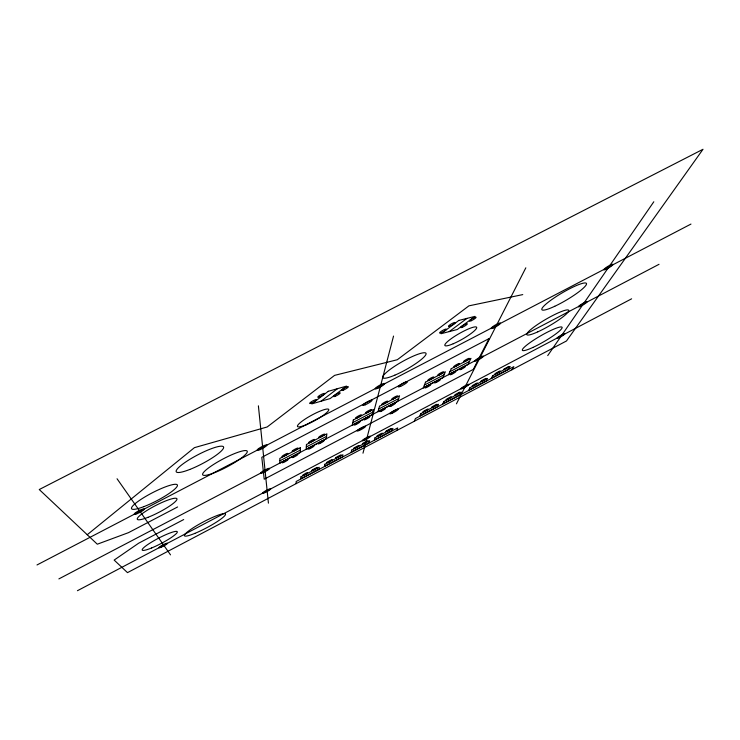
<?xml version="1.0" encoding="UTF-8"?>
<svg xmlns="http://www.w3.org/2000/svg" width="740" height="740" viewBox="0 0 740 740"><rect width="100%" height="100%" fill="white"/><g stroke="black" fill="none" stroke-linecap="round" stroke-linejoin="round"><path stroke-width="1.11" d="M296.12 483.646L296.157 481.49L397.722 427.914L396.807 430.514M362.979 453.195L393.541 336.08M414.345 421.254L415.445 418.535L513.828 366.642L511.886 369.787M456.432 403.827L525.826 267.815M547.711 355.607L653.809 201.77M87.237 534.724L194.426 447.654L267.177 426.971L334.582 375.374L397.306 359.733L468.92 305.851L522.755 294.603M321.031 401.21L337.468 388.685M449.245 331.594L466.977 318.385M314.639 469.576C324.407 463.203 304.75 473.545 314.454 469.678M329.365 461.815C339.114 455.452 319.588 465.719 329.18 461.917M338.365 457.07C348.105 450.743 328.708 460.881 338.18 457.172M356.218 447.654C365.884 441.345 346.838 451.363 356.032 447.756M365.162 442.946C374.819 436.665 355.829 446.59 364.977 443.038M379.592 435.333C389.24 429.052 370.407 438.913 379.407 435.435M388.491 430.643C398.139 424.371 379.398 434.177 388.296 430.745M425.315 411.19C434.935 404.91 416.592 414.557 425.13 411.292M434.112 406.556C443.917 400.081 425.315 410.071 433.927 406.658M448.412 399.017C458.217 392.561 439.81 402.412 448.227 399.11M457.163 394.401C467.07 387.908 448.496 397.815 456.978 394.503M474.507 385.253C484.33 378.806 466.117 388.565 474.322 385.355M483.202 380.675C493.173 374.163 474.738 383.986 483.016 380.776M497.224 373.284C507.298 366.651 488.742 376.66 497.04 373.376M77.432 590.714L631.627 298.803M58.886 578.902L659.026 264.31M183.696 519.554L138.648 543.206L114.154 560.078L127.493 572.63L566.479 340.974L703 149.286L39.248 489.538L97.301 544.205L128.483 532.652L177.609 506.955M279.896 460.798L300.274 450.124M306.314 446.96L326.571 436.35M352.767 422.623L372.793 412.125M378.732 409.017L398.629 398.592M424.381 385.096L444.065 374.782M449.901 371.73L469.465 361.481M37 564.962L690.975 224.072M117.05 478.762L170.524 554.87M258.389 405.825L268.426 503.154M302.827 475.293C309.607 473.674 308.959 470.242 302.827 475.293M300.348 447.709L300.2 452.492L279.988 463.083L279.794 458.476L300.348 447.709M300.94 476.875L300.865 478.799L318.996 469.243L319.208 467.245L300.94 476.875M306.443 444.518L306.193 449.356L326.275 438.829L326.877 433.825L306.443 444.518M503.598 369.491L508.778 366.615L503.598 369.491M324.74 464.332L324.481 466.348L342.5 456.839L342.897 454.758L324.74 464.332M353.295 419.987L352.24 425.213L372.1 414.798L373.496 409.405L353.295 419.987M351.611 450.161L351.149 452.279L369.057 442.835L369.658 440.642L351.611 450.161M379.481 406.279L377.992 411.718L397.732 401.367L399.554 395.761L379.481 406.279M375.004 437.83L374.366 440.041L392.172 430.643L392.949 428.368L375.004 437.83M425.519 382.164L423.262 387.982L442.788 377.752L445.369 371.767L425.519 382.164M420.755 413.669L419.774 416.046L437.386 406.76L438.506 404.308L420.755 413.669M451.252 368.687L448.57 374.718L467.976 364.543L470.982 358.364L451.252 368.687M443.88 401.478L442.724 403.947L460.243 394.707L461.529 392.172L443.88 401.478M488.983 338.633L473.35 369.371L264.208 479.205L261.793 457.311L488.983 338.633M469.993 387.704L468.651 390.276L486.051 381.091L487.53 378.464L469.993 387.704M492.729 375.726L491.212 378.371L508.519 369.242L510.165 366.531L492.729 375.726M328.255 391.303L311.781 403.901L330.132 398.573L346.533 386.114L328.255 391.303M458.856 320.42L441.068 333.712L457.292 329.504L474.978 316.378L458.856 320.42M143.828 506.65A25.817 4.56 -27.4 0 0 177.434 485.163A25.817 4.56 -27.4 0 0 142.062 498.686A25.817 4.56 -27.4 0 0 143.828 506.65M306.286 424.723A17.806 3.127 -28.6 0 0 328.764 409.479A17.806 3.127 -28.6 0 0 304.279 419.654A17.806 3.127 -28.6 0 0 306.286 424.723M189.745 469.475A26.686 4.958 -27.7 0 0 223.554 446.979A26.686 4.958 -27.7 0 0 186.388 461.529A26.686 4.958 -27.7 0 0 189.745 469.475M215.062 472.49A25.169 4.431 -27.9 0 0 247.253 451.28A25.169 4.431 -27.9 0 0 212.584 465.108A25.169 4.431 -27.9 0 0 215.062 472.49M394.855 375.152A24.827 4.394 -29.4 0 0 426.055 353.443A24.827 4.394 -29.4 0 0 392.2 367.928A24.827 4.394 -29.4 0 0 394.855 375.152M453.222 343.758A18.306 3.2 -29.8 0 0 476.717 327.487A18.306 3.2 -29.8 0 0 452.353 337.884A18.306 3.2 -29.8 0 0 453.222 343.758M311.466 403.152A3.876 0.722 -28.7 0 0 316.452 399.785A3.876 0.722 -28.7 0 0 311.179 401.894A3.876 0.722 -28.7 0 0 311.466 403.152M319.606 396.927A3.903 0.731 -28.8 0 0 324.629 393.523A3.903 0.731 -28.8 0 0 319.356 395.623A3.903 0.731 -28.8 0 0 319.606 396.927M335.451 396.187A3.802 0.694 -28.9 0 0 340.187 392.903A3.802 0.694 -28.9 0 0 334.924 395.105A3.802 0.694 -28.9 0 0 335.451 396.187M343.545 390.045A3.82 0.694 -28.9 0 0 348.327 386.733A3.82 0.694 -28.9 0 0 343.064 388.935A3.82 0.694 -28.9 0 0 343.545 390.045M471.288 320.707A3.811 0.684 -30 0 0 476.088 317.293A3.811 0.684 -30 0 0 470.964 319.514A3.811 0.684 -30 0 0 471.288 320.707M462.556 327.173A3.792 0.684 -29.9 0 0 467.319 323.796A3.792 0.684 -29.9 0 0 462.195 326.016A3.792 0.684 -29.9 0 0 462.556 327.173M450.346 326.016A3.885 0.722 -29.9 0 0 455.165 322.557A3.885 0.722 -29.9 0 0 449.855 324.869A3.885 0.722 -29.9 0 0 450.346 326.016M441.558 332.593A3.866 0.712 -29.8 0 0 446.322 329.171A3.866 0.712 -29.8 0 0 441.022 331.474A3.866 0.712 -29.8 0 0 441.558 332.593M147.945 517.343A22.311 3.765 -27.4 0 0 176.962 498.871A22.311 3.765 -27.4 0 0 146.409 510.804A22.311 3.765 -27.4 0 0 147.945 517.343M151.608 547.97A19.795 2.951 -27.6 0 0 177.313 531.838A19.795 2.951 -27.6 0 0 150.257 542.92A19.795 2.951 -27.6 0 0 151.608 547.97M194.861 533.383A23.199 3.367 -27.9 0 0 225.543 514.235A23.199 3.367 -27.9 0 0 194.537 526.963A23.199 3.367 -27.9 0 0 194.861 533.383M319.782 443.464A3.321 0.527 -28.7 0 0 323.972 440.661A3.321 0.527 -28.7 0 0 319.393 442.631A3.321 0.527 -28.7 0 0 319.782 443.464M309.875 448.653A3.33 0.527 -28.6 0 0 314.047 445.859A3.33 0.527 -28.6 0 0 309.45 447.848A3.33 0.527 -28.6 0 0 309.875 448.653M283.633 462.398A3.339 0.527 -28.4 0 0 287.971 459.577A3.339 0.527 -28.4 0 0 283.466 461.446A3.339 0.527 -28.4 0 0 283.633 462.398M293.604 457.172A3.339 0.527 -28.5 0 0 297.952 454.342A3.339 0.527 -28.5 0 0 293.475 456.192A3.339 0.527 -28.5 0 0 293.604 457.172M320.457 437.044A3.395 0.555 -28.7 0 0 324.703 434.177A3.395 0.555 -28.7 0 0 320.004 436.202A3.395 0.555 -28.7 0 0 320.457 437.044M310.134 442.428A3.404 0.555 -28.6 0 0 314.565 439.523A3.404 0.555 -28.6 0 0 310.005 441.41A3.404 0.555 -28.6 0 0 310.134 442.428M283.485 456.377A3.423 0.555 -28.4 0 0 287.888 453.49A3.423 0.555 -28.4 0 0 283.254 455.414A3.423 0.555 -28.4 0 0 283.485 456.377M293.678 451.039A3.413 0.555 -28.5 0 0 298.1 448.144A3.413 0.555 -28.5 0 0 293.493 450.05A3.413 0.555 -28.5 0 0 293.678 451.039M367.17 412.578A3.376 0.546 -29 0 0 371.48 409.683A3.376 0.546 -29 0 0 366.901 411.644A3.376 0.546 -29 0 0 367.17 412.578M357.152 417.822A3.376 0.546 -28.9 0 0 361.444 414.937A3.376 0.546 -28.9 0 0 356.846 416.907A3.376 0.546 -28.9 0 0 357.152 417.822M383.329 404.114A3.367 0.546 -29.1 0 0 387.658 401.21A3.367 0.546 -29.1 0 0 383.126 403.152A3.367 0.546 -29.1 0 0 383.329 404.114M393.282 398.906A3.367 0.546 -29.2 0 0 397.621 395.993A3.367 0.546 -29.2 0 0 393.125 397.917A3.367 0.546 -29.2 0 0 393.282 398.906M365.477 419.497A3.302 0.518 -29 0 0 369.723 416.675A3.302 0.518 -29 0 0 365.273 418.581A3.302 0.518 -29 0 0 365.477 419.497M355.681 424.64A3.302 0.527 -28.9 0 0 359.908 421.819A3.302 0.527 -28.9 0 0 355.431 423.743A3.302 0.527 -28.9 0 0 355.681 424.64M381.285 411.209A3.293 0.518 -29.1 0 0 385.549 408.378A3.293 0.518 -29.1 0 0 381.137 410.265A3.293 0.518 -29.1 0 0 381.285 411.209M391.025 406.103A3.293 0.518 -29.2 0 0 395.299 403.263A3.293 0.518 -29.2 0 0 390.914 405.141A3.293 0.518 -29.2 0 0 391.025 406.103M461.242 369.297A3.265 0.509 -29.7 0 0 465.423 366.457A3.265 0.509 -29.7 0 0 461.048 368.4A3.265 0.509 -29.7 0 0 461.242 369.297M451.668 374.32A3.275 0.509 -29.6 0 0 455.831 371.48A3.275 0.509 -29.6 0 0 451.437 373.432A3.275 0.509 -29.6 0 0 451.668 374.32M426.499 387.519A3.275 0.518 -29.4 0 0 430.625 384.698A3.275 0.518 -29.4 0 0 426.166 386.678A3.275 0.518 -29.4 0 0 426.499 387.519M436.128 382.469A3.275 0.509 -29.5 0 0 440.272 379.639A3.275 0.509 -29.5 0 0 435.842 381.609A3.275 0.509 -29.5 0 0 436.128 382.469M465.044 361.342A3.339 0.527 -29.7 0 0 469.289 358.428A3.339 0.527 -29.7 0 0 464.794 360.426A3.339 0.527 -29.7 0 0 465.044 361.342M455.257 366.466A3.349 0.536 -29.7 0 0 459.494 363.562A3.349 0.536 -29.7 0 0 454.98 365.569A3.349 0.536 -29.7 0 0 455.257 366.466M429.533 379.935A3.349 0.536 -29.5 0 0 433.733 377.049A3.349 0.536 -29.5 0 0 429.154 379.084A3.349 0.536 -29.5 0 0 429.533 379.935M439.384 374.782A3.349 0.536 -29.5 0 0 443.593 371.887A3.349 0.536 -29.5 0 0 439.042 373.913A3.349 0.536 -29.5 0 0 439.384 374.782M359.483 430.384A4.847 0.74 -28.9 0 0 365.569 426.296A4.847 0.74 -28.9 0 0 358.928 429.228A4.847 0.74 -28.9 0 0 359.483 430.384M365.357 404.762A5.263 0.879 -29 0 0 371.989 400.248A5.263 0.879 -29 0 0 364.792 403.337A5.263 0.879 -29 0 0 365.357 404.762M400.729 386.28A5.245 0.869 -29.3 0 0 407.435 381.72A5.245 0.869 -29.3 0 0 400.386 384.745A5.245 0.869 -29.3 0 0 400.729 386.28M392.08 413.262A4.819 0.74 -29.2 0 0 398.231 409.146A4.819 0.74 -29.2 0 0 391.71 412.004A4.819 0.74 -29.2 0 0 392.08 413.262M263.153 472.638A5.078 0.805 -28.3 0 0 269.554 468.411A5.078 0.805 -28.3 0 0 262.543 471.371A5.078 0.805 -28.3 0 0 263.153 472.638M136.808 513.791A5.689 0.981 -27.3 0 0 144.3 509.074A5.689 0.981 -27.3 0 0 136.567 512.015A5.689 0.981 -27.3 0 0 136.808 513.791M161.089 547.258A4.792 0.694 -27.6 0 0 167.434 543.336A4.792 0.694 -27.6 0 0 161.006 545.944A4.792 0.694 -27.6 0 0 161.089 547.258M264.809 492.674A4.68 0.684 -28.3 0 0 270.72 488.816A4.68 0.684 -28.3 0 0 264.254 491.619A4.68 0.684 -28.3 0 0 264.809 492.674M259.907 449.698A5.541 0.962 -28.2 0 0 266.9 445.018A5.541 0.962 -28.2 0 0 259.231 448.163A5.541 0.962 -28.2 0 0 259.907 449.698M377.798 388.269A5.439 0.944 -29.2 0 0 384.689 383.542A5.439 0.944 -29.2 0 0 377.289 386.687A5.439 0.944 -29.2 0 0 377.798 388.269M364.589 440.134A4.607 0.675 -28.9 0 0 370.389 436.267A4.607 0.675 -28.9 0 0 364.08 439.079A4.607 0.675 -28.9 0 0 364.589 440.134M463.074 388.269A4.56 0.657 -29.6 0 0 468.79 384.384A4.56 0.657 -29.6 0 0 462.611 387.224A4.56 0.657 -29.6 0 0 463.074 388.269M477.134 360.491A4.939 0.768 -29.8 0 0 483.368 356.199A4.939 0.768 -29.8 0 0 476.717 359.205A4.939 0.768 -29.8 0 0 477.134 360.491M493.645 327.894A5.393 0.906 -30 0 0 500.49 323.103A5.393 0.906 -30 0 0 493.293 326.275A5.393 0.906 -30 0 0 493.645 327.894M606.171 269.24A5.384 0.879 -30.8 0 0 613.016 264.384A5.384 0.879 -30.8 0 0 605.949 267.621A5.384 0.879 -30.8 0 0 606.171 269.24M580.798 306.157A4.921 0.74 -30.5 0 0 587.005 301.818A4.921 0.74 -30.5 0 0 580.456 304.871A4.921 0.74 -30.5 0 0 580.798 306.157M559.144 337.671A4.533 0.638 -30.2 0 0 564.814 333.759A4.533 0.638 -30.2 0 0 558.7 336.654A4.533 0.638 -30.2 0 0 559.144 337.671M554.769 306.268A25.835 4.172 -30.5 0 0 586.45 283.457A25.835 4.172 -30.5 0 0 551.318 299.904A25.835 4.172 -30.5 0 0 554.769 306.268M537.832 331.835A24.216 3.7 -30.2 0 0 568.755 310.486A24.216 3.7 -30.2 0 0 536.685 325.101A24.216 3.7 -30.2 0 0 537.832 331.835M532.874 347.449A22.968 3.339 -30.1 0 0 562.132 327.422A22.968 3.339 -30.1 0 0 531.616 341.51A22.968 3.339 -30.1 0 0 532.874 347.449"/></g></svg>
